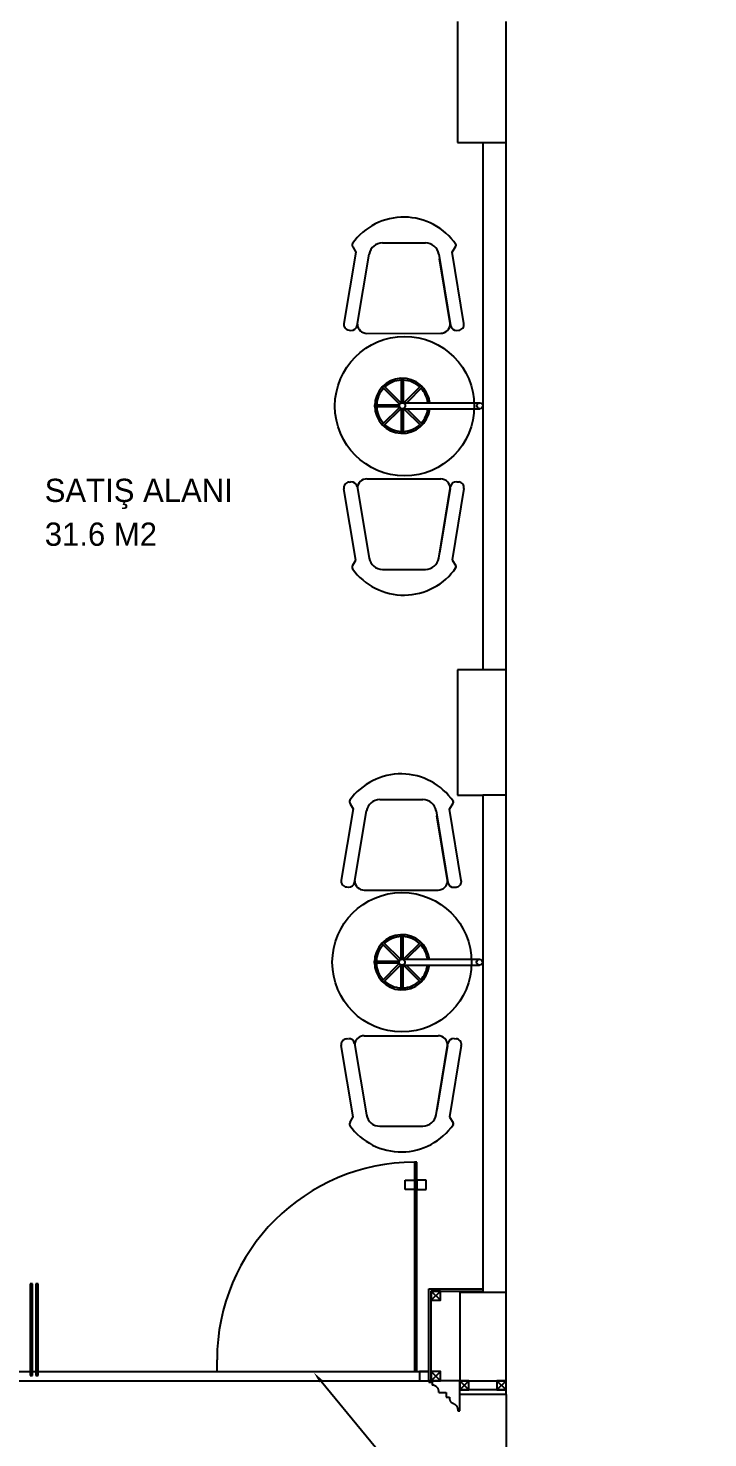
# Model space of a CAD drawing. Header units: millimetres. Extents: x 1580 to 2842, y 76 to 1709.
# Drawn here: x 2075 to 2368, y 628 to 1235 of the extents above; entities that cross this region are included whole.
import ezdxf

# ---------------------------------------------------------------- set-up
doc = ezdxf.new("R2010")
doc.units = ezdxf.units.MM
doc.header["$LTSCALE"] = 20
doc.header["$MEASUREMENT"] = 0
doc.layers.add('2D$Annotation$Sheet', color=143, linetype='Continuous')

msp = doc.modelspace()

# ---------------------------------------------------------------- linework, layer by layer
at = {"layer": '2D$Annotation$Sheet', "color": 0}
for p, q in [((2260.29, 1238.05), (2260.29, 1186.05)), ((2281.29, 1186.05), (2281.29, 1238.05)), ((2260.29, 1186.05), (2281.29, 1186.05)), ((2271.29, 1186.05), (2271.29, 959.05)), ((2281.29, 959.05), (2281.29, 1186.05)), ((2215.22, 1141.07, 0), (2216.56, 1138.8, 0)), ((2228.02, 1142.84, 0), (2237.31, 1142.83, 0)), ((2237.31, 1142.83, 0), (2246.59, 1142.82, 0)), ((2258.04, 1138.76, 0), (2259.59, 1141.35, 0)), ((2216.56, 1138.8, 0), (2211.42, 1108.12, 0)), ((2217.14, 1107.23, 0), (2222.3, 1138.01, 0)), ((2252.3, 1137.98, 0), (2257.4, 1107.19, 0)), ((2257.25, 1108.05, 0), (2252.64, 1135.9, 0)), ((2263.12, 1108.07, 0), (2258.04, 1138.76, 0)), ((2213.66, 1105.24, 0), (2214.48, 1105.17, 0)), ((2260.05, 1105.12, 0), (2260.88, 1105.19, 0)), ((2221.34, 1103.88, 0), (2253.12, 1103.92, 0)), ((2227.9, 1080.8), (2228.5, 1081.39)), ((2235.46, 1073.24), (2227.9, 1080.8)), ((2228.5, 1081.39), (2236.06, 1073.84)), ((2236.18, 1073.89), (2236.18, 1084.57)), ((2236.18, 1084.57), (2237.02, 1084.57)), ((2237.02, 1084.57), (2237.02, 1073.96)), ((2237.27, 1073.96), (2244.7, 1081.39)), ((2245.3, 1080.8), (2238.47, 1073.96)), ((2244.7, 1081.39), (2245.3, 1080.8)), ((2224.72, 1072.27), (2224.72, 1073.12)), ((2224.72, 1073.12), (2235.41, 1073.12)), ((2235.41, 1072.27), (2224.72, 1072.27)), ((2227.9, 1064.6), (2235.46, 1072.15)), ((2236.06, 1071.55), (2228.5, 1064)), ((2236.18, 1060.82), (2236.18, 1071.5)), ((2236.6, 1073.96), (2269.99, 1073.96)), ((2236.6, 1071.43), (2269.99, 1071.43)), ((2237.02, 1071.43), (2237.02, 1060.82)), ((2244.7, 1064), (2237.27, 1071.43)), ((2238.47, 1071.43), (2245.3, 1064.6)), ((2228.5, 1064), (2227.9, 1064.6)), ((2245.3, 1064.6), (2244.7, 1064)), ((2237.02, 1060.82), (2236.18, 1060.82)), ((2213.66, 1039.87, 0), (2214.48, 1039.94, 0)), ((2217.14, 1037.88, 0), (2222.3, 1007.1, 0)), ((2221.34, 1041.23, 0), (2253.12, 1041.19, 0)), ((2252.3, 1007.13, 0), (2257.4, 1037.92, 0)), ((2260.05, 1039.99, 0), (2260.88, 1039.92, 0)), ((2216.56, 1006.3, 0), (2211.42, 1036.99, 0)), ((2257.25, 1037.05, 0), (2252.64, 1009.2, 0)), ((2263.12, 1037.04, 0), (2258.04, 1006.35, 0)), ((2215.22, 1004.03, 0), (2216.56, 1006.3, 0)), ((2228.02, 1002.26, 0), (2237.31, 1002.27, 0)), ((2237.31, 1002.27, 0), (2246.59, 1002.28, 0)), ((2258.04, 1006.35, 0), (2259.59, 1003.76, 0)), ((2281.29, 959.05), (2260.29, 959.05)), ((2260.29, 959.05), (2260.29, 905.05)), ((2281.29, 905.05), (2281.29, 959.05)), ((2260.29, 905.05), (2271.29, 905.05)), ((2271.29, 905.05), (2271.29, 691.05)), ((2281.29, 905.05), (2271.29, 905.05)), ((2281.29, 691.05), (2281.29, 905.05)), ((2215.43, 899.13, 0), (2210.29, 868.45, 0)), ((2214.09, 901.4, 0), (2215.43, 899.13, 0)), ((2216.01, 867.56, 0), (2221.17, 898.34, 0)), ((2226.89, 903.17, 0), (2236.17, 903.16, 0)), ((2236.17, 903.16, 0), (2245.46, 903.15, 0)), ((2251.16, 898.31, 0), (2256.26, 867.51, 0)), ((2256.91, 899.09, 0), (2258.45, 901.68, 0)), ((2261.99, 868.39, 0), (2256.91, 899.09, 0)), ((2256.12, 868.38, 0), (2251.51, 896.23, 0)), ((2212.52, 865.56, 0), (2213.35, 865.49, 0)), ((2220.21, 864.21, 0), (2251.99, 864.25, 0)), ((2258.92, 865.45, 0), (2259.74, 865.51, 0)), ((2236.03, 834.36), (2236.03, 845.04)), ((2236.03, 845.04), (2236.87, 845.04)), ((2236.87, 845.04), (2236.87, 834.43)), ((2227.75, 841.26), (2228.35, 841.86)), ((2235.31, 833.71), (2227.75, 841.26)), ((2228.35, 841.86), (2235.91, 834.31)), ((2237.12, 834.43), (2244.55, 841.86)), ((2245.15, 841.26), (2238.32, 834.43)), ((2244.55, 841.86), (2245.15, 841.26)), ((2224.57, 832.74), (2224.57, 833.58)), ((2224.57, 833.58), (2235.26, 833.58)), ((2235.26, 832.74), (2224.57, 832.74)), ((2227.75, 825.06), (2235.31, 832.62)), ((2235.91, 832.02), (2228.35, 824.47)), ((2236.03, 821.28), (2236.03, 831.97)), ((2236.45, 834.43), (2269.84, 834.43)), ((2236.45, 831.9), (2269.84, 831.9)), ((2236.87, 831.9), (2236.87, 821.28)), ((2244.55, 824.47), (2237.12, 831.9)), ((2238.32, 831.9), (2245.15, 825.06)), ((2228.35, 824.47), (2227.75, 825.06)), ((2236.87, 821.28), (2236.03, 821.28)), ((2245.15, 825.06), (2244.55, 824.47)), ((2220.21, 801.55, 0), (2251.99, 801.51, 0)), ((2215.43, 766.63, 0), (2210.29, 797.31, 0)), ((2212.52, 800.2, 0), (2213.35, 800.27, 0)), ((2216.01, 798.2, 0), (2221.17, 767.42, 0)), ((2251.16, 767.46, 0), (2256.26, 798.25, 0)), ((2256.12, 797.38, 0), (2251.51, 769.53, 0)), ((2261.99, 797.37, 0), (2256.91, 766.67, 0)), ((2258.92, 800.31, 0), (2259.74, 800.25, 0)), ((2214.09, 764.36, 0), (2215.43, 766.63, 0)), ((2256.91, 766.67, 0), (2258.45, 764.08, 0)), ((2226.89, 762.59, 0), (2236.17, 762.6, 0)), ((2236.17, 762.6, 0), (2245.46, 762.61, 0)), ((2242.82, 747.05), (2241.82, 747.05)), ((2241.82, 747.05), (2241.82, 657.05)), ((2242.82, 657.05), (2242.82, 747.05)), ((2237.82, 735.33), (2237.82, 739.33)), ((2237.82, 739.33), (2241.82, 739.33)), ((2241.82, 735.33), (2237.82, 735.33)), ((2241.82, 739.33), (2241.82, 735.33)), ((2242.82, 739.33), (2242.82, 735.33)), ((2246.82, 739.33), (2242.82, 739.33)), ((2242.82, 735.33), (2246.82, 735.33)), ((2246.82, 735.33), (2246.82, 739.33)), ((2077.39, 694.79), (2076.39, 694.79)), ((2076.39, 694.79), (2076.39, 655.29)), ((2077.39, 655.29), (2077.39, 694.79)), ((2079.8, 694.79), (2078.8, 694.79)), ((2078.8, 694.79), (2078.8, 655.29)), ((2079.8, 655.29), (2079.8, 694.79)), ((2247.97, 653.05), (2247.97, 692.65)), ((2247.97, 692.65), (2271.29, 692.65)), ((2248.97, 691.65), (2252.97, 687.65)), ((2252.97, 691.65), (2248.97, 687.65)), ((2248.97, 653.05), (2248.97, 691.65)), ((2248.97, 691.65), (2271.29, 691.65)), ((2281.29, 691.05), (2261.29, 691.05)), ((2261.29, 691.05), (2261.29, 653.05)), ((2281.29, 653.05), (2281.29, 691.05)), ((2156.82, 657.05), (2156.82, 662.05)), ((2070.6, 657.05), (2247.97, 657.05)), ((2241.82, 657.05), (2242.82, 657.05)), ((2247.97, 657.05), (2243.97, 657.05)), ((2243.97, 657.05), (2243.97, 653.05)), ((2248.97, 657.05), (2252.97, 653.05)), ((2252.97, 657.05), (2248.97, 653.05)), ((2069.6, 653.05), (2247.97, 653.05)), ((2076.39, 655.29), (2077.39, 655.29)), ((2078.8, 655.29), (2079.8, 655.29)), ((2261.29, 653.05), (2247.97, 653.05)), ((2247.97, 653.05), (2247.97, 652.36)), ((2247.97, 652.36), (2249.48, 652.36)), ((2249.48, 652.36), (2249.48, 651.1)), ((2261.29, 640.05), (2261.29, 653.05)), ((2261.29, 653.05), (2265.29, 649.05)), ((2265.29, 653.05), (2261.29, 649.05)), ((2261.29, 653.05), (2281.29, 653.05)), ((2277.29, 653.05), (2281.29, 649.05)), ((2281.29, 653.05), (2277.29, 649.05)), ((2252.36, 647.96), (2255.43, 647.96)), ((2255.43, 647.96), (2255.43, 645.9)), ((2255.43, 645.9), (2256.91, 645.9)), ((2256.91, 645.9), (2256.9, 645.77)), ((2256.9, 645.77), (2256.9, 645.63)), ((2256.9, 645.63), (2256.9, 645.57)), ((2256.9, 645.57), (2256.9, 645.5)), ((2256.9, 645.5), (2256.91, 645.44)), ((2256.91, 645.44), (2256.91, 645.37)), ((2256.91, 645.37), (2256.92, 645.3)), ((2256.92, 645.3), (2256.92, 645.24)), ((2256.92, 645.24), (2256.93, 645.17)), ((2256.93, 645.17), (2256.94, 645.11)), ((2256.94, 645.11), (2256.95, 645.04)), ((2256.95, 645.04), (2256.96, 644.98)), ((2256.96, 644.98), (2256.98, 644.91)), ((2256.98, 644.91), (2256.99, 644.85)), ((2256.99, 644.85), (2257.01, 644.79)), ((2257.01, 644.79), (2257.02, 644.74)), ((2257.02, 644.74), (2257.04, 644.68)), ((2257.04, 644.68), (2257.05, 644.63)), ((2257.05, 644.63), (2257.07, 644.57)), ((2257.07, 644.57), (2257.09, 644.52)), ((2257.09, 644.52), (2257.11, 644.47)), ((2257.11, 644.47), (2257.14, 644.42)), ((2257.14, 644.42), (2257.16, 644.36)), ((2257.16, 644.36), (2257.19, 644.31)), ((2257.19, 644.31), (2257.21, 644.26)), ((2257.21, 644.26), (2257.24, 644.21)), ((2257.24, 644.21), (2257.27, 644.16)), ((2257.27, 644.16), (2257.29, 644.14)), ((2257.29, 644.14), (2257.3, 644.11)), ((2257.3, 644.11), (2257.32, 644.09)), ((2257.32, 644.09), (2257.34, 644.07)), ((2257.34, 644.07), (2257.36, 644.04)), ((2257.36, 644.04), (2257.38, 644.02)), ((2257.38, 644.02), (2257.4, 643.99)), ((2257.4, 643.99), (2257.42, 643.96)), ((2257.42, 643.96), (2257.45, 643.94)), ((2257.45, 643.94), (2257.48, 643.91)), ((2257.48, 643.91), (2257.5, 643.88)), ((2257.5, 643.88), (2257.53, 643.85)), ((2257.53, 643.85), (2257.56, 643.83)), ((2257.56, 643.83), (2257.59, 643.8)), ((2257.59, 643.8), (2257.62, 643.78)), ((2257.62, 643.78), (2257.65, 643.75)), ((2257.65, 643.75), (2257.68, 643.73)), ((2257.68, 643.73), (2257.72, 643.71)), ((2257.72, 643.71), (2257.75, 643.68)), ((2257.75, 643.68), (2257.78, 643.66)), ((2257.78, 643.66), (2257.81, 643.64)), ((2257.81, 643.64), (2257.85, 643.62)), ((2257.85, 643.62), (2257.91, 643.58)), ((2257.91, 643.58), (2257.98, 643.55)), ((2257.98, 643.55), (2258.04, 643.52)), ((2258.04, 643.52), (2258.11, 643.48)), ((2258.11, 643.48), (2258.57, 643.28)), ((2258.57, 643.28), (2258.65, 643.24)), ((2258.65, 643.24), (2258.73, 643.2)), ((2258.73, 643.2), (2258.79, 643.17)), ((2281.29, 649.05), (2261.29, 649.05)), ((2281.29, 647.05), (2261.29, 647.05)), ((2281.29, 647.05), (2281.29, 649.05)), ((2281.29, 647.05), (2281.29, 219.05)), ((2258.79, 643.17), (2258.85, 643.13)), ((2258.85, 643.13), (2258.91, 643.1)), ((2258.91, 643.1), (2258.97, 643.06)), ((2258.97, 643.06), (2259.09, 642.98)), ((2259.09, 642.98), (2259.2, 642.9)), ((2259.2, 642.9), (2259.33, 642.81)), ((2259.33, 642.81), (2259.45, 642.72)), ((2259.45, 642.72), (2259.51, 642.67)), ((2259.51, 642.67), (2259.56, 642.62)), ((2259.56, 642.62), (2259.62, 642.57)), ((2259.62, 642.57), (2259.67, 642.52)), ((2259.67, 642.52), (2259.71, 642.48)), ((2259.71, 642.48), (2259.75, 642.44)), ((2259.75, 642.44), (2259.78, 642.4)), ((2259.78, 642.4), (2259.82, 642.36)), ((2259.82, 642.36), (2259.85, 642.32)), ((2259.85, 642.32), (2259.88, 642.28)), ((2259.88, 642.28), (2259.92, 642.24)), ((2259.92, 642.24), (2259.94, 642.19)), ((2259.94, 642.19), (2259.96, 642.16)), ((2259.96, 642.16), (2259.98, 642.14)), ((2259.98, 642.14), (2260, 642.11)), ((2260, 642.11), (2260.01, 642.08)), ((2260.01, 642.08), (2260.04, 642.02)), ((2260.04, 642.02), (2260.07, 641.95)), ((2260.07, 641.95), (2260.1, 641.89)), ((2260.1, 641.89), (2260.13, 641.83)), ((2260.13, 641.83), (2260.17, 641.71)), ((2260.17, 641.71), (2260.22, 641.59)), ((2260.22, 641.59), (2260.26, 641.47)), ((2260.26, 641.47), (2260.3, 641.34)), ((2260.3, 641.34), (2260.32, 641.28)), ((2260.32, 641.28), (2260.33, 641.22)), ((2260.33, 641.22), (2260.35, 641.15)), ((2260.35, 641.15), (2260.37, 641.08)), ((2260.37, 641.08), (2260.38, 641.01)), ((2260.38, 641.01), (2260.4, 640.93)), ((2260.4, 640.93), (2260.42, 640.79)), ((2260.42, 640.79), (2260.44, 640.64)), ((2260.44, 640.64), (2260.45, 640.49)), ((2260.45, 640.49), (2260.48, 640.05)), ((2260.48, 640.05), (2261.29, 640.05))]:
    msp.add_line(p, q, dxfattribs=at)
for points in [[(2248.97, 687.65), (2252.97, 687.65), (2252.97, 691.65), (2248.97, 691.65)], [(2248.97, 653.05), (2252.97, 653.05), (2252.97, 657.05), (2248.97, 657.05)], [(2261.29, 649.05), (2265.29, 649.05), (2265.29, 653.05), (2261.29, 653.05)], [(2277.29, 649.05), (2281.29, 649.05), (2281.29, 653.05), (2277.29, 653.05)]]:
    msp.add_lwpolyline(points, close=True, dxfattribs=at)
at = {"layer": '2D$Annotation$Sheet', "color": 0, "extrusion": (0, 0, -1)}
msp.add_lwpolyline([(-2201.6, 652.78), (-2240.38, 605.76), (-2368.14, 605.76)], dxfattribs=at)
at = {"layer": '2D$Annotation$Sheet', "color": 0}
for centre, radius in [((2237.59, 1072.55), 30), ((2236.6, 1072.7), 1.27), ((2269.99, 1072.7), 1.27), ((2236.45, 833.16), 30), ((2236.45, 833.16), 1.27), ((2269.84, 833.16), 1.27)]:
    msp.add_circle(centre, radius, dxfattribs=at)
for centre, radius, start, end in [((2237.23, 1126.67, 0), 27.24, 34.38385, 144.26847), ((2216.64, 1141.92, 0), 1.65, 156.70647, 210.63271), ((2228.02, 1137.05, 0), 5.79, 89.94079, 170.48001), ((2246.58, 1137.03, 0), 5.79, 9.40158, 89.94079), ((2258.73, 1141.86, 0), 0.993, 329.1669, 21.66802), ((2213.87, 1107.71, 0), 2.48, 170.48001, 265.17605), ((2214.69, 1107.64, 0), 2.48, 265.17605, 350.48001), ((2221.31, 1107.94, 0), 4.06, 181.40553, 270.50896), ((2253.11, 1108.06, 0), 4.14, 270.07384, 359.94079), ((2259.84, 1107.59, 0), 2.48, 189.40158, 274.70554), ((2260.67, 1107.66, 0), 2.48, 274.70554, 9.40158), ((2236.6, 1072.7), 11.88, 6.12018, 353.87982), ((2236.6, 1072.7), 11.04, 137.19252, 177.80748), ((2236.6, 1072.7), 11.04, 92.19252, 132.80748), ((2236.6, 1072.7), 11.04, 47.19252, 87.80748), ((2236.6, 1072.7), 11.04, 6.59047, 42.80748), ((2236.6, 1072.7), 11.04, 182.19252, 222.80748), ((2236.6, 1072.7), 11.04, 317.19252, 353.40953), ((2236.6, 1072.7), 11.04, 227.19252, 267.80748), ((2236.6, 1072.7), 11.04, 272.19252, 312.80748), ((2213.87, 1037.4, 0), 2.48, 94.82395, 189.51999), ((2214.69, 1037.47, 0), 2.48, 9.51999, 94.82395), ((2221.31, 1037.16, 0), 4.06, 89.49104, 178.59447), ((2253.11, 1037.05, 0), 4.14, 0.05921, 89.92616), ((2259.84, 1037.51, 0), 2.48, 85.29446, 170.59842), ((2260.67, 1037.45, 0), 2.48, 350.59842, 85.29446), ((2216.64, 1003.19, 0), 1.65, 149.36729, 203.29353), ((2237.23, 1018.44, 0), 27.24, 215.73153, 325.61615), ((2228.02, 1008.06, 0), 5.79, 189.51999, 270.05921), ((2246.58, 1008.07, 0), 5.79, 270.05921, 350.59842), ((2258.73, 1003.25, 0), 0.993, 338.33198, 30.8331), ((2236.1, 886.99, 0), 27.24, 34.38385, 144.26847), ((2215.51, 902.24, 0), 1.65, 156.70647, 210.63271), ((2226.88, 897.38, 0), 5.79, 89.94079, 170.48001), ((2245.45, 897.36, 0), 5.79, 9.40158, 89.94079), ((2257.6, 902.19, 0), 0.993, 329.1669, 21.66802), ((2212.73, 868.04, 0), 2.48, 170.48001, 265.17605), ((2220.17, 868.27, 0), 4.06, 181.40553, 270.50896), ((2251.98, 868.39, 0), 4.14, 270.07384, 359.94079), ((2259.54, 867.99, 0), 2.48, 274.70554, 9.40158), ((2213.56, 867.97, 0), 2.48, 265.17605, 350.48001), ((2258.71, 867.92, 0), 2.48, 189.40158, 274.70554), ((2236.45, 833.16), 11.88, 6.12018, 353.87982), ((2236.45, 833.16), 11.04, 92.19252, 132.80748), ((2236.45, 833.16), 11.04, 47.19252, 87.80748), ((2236.45, 833.16), 11.04, 137.19252, 177.80748), ((2236.45, 833.16), 11.04, 6.59047, 42.80748), ((2236.45, 833.16), 11.04, 182.19252, 222.80748), ((2236.45, 833.16), 11.04, 317.19252, 353.40953), ((2236.45, 833.16), 11.04, 227.19252, 267.80748), ((2236.45, 833.16), 11.04, 272.19252, 312.80748), ((2220.17, 797.49, 0), 4.06, 89.49104, 178.59447), ((2251.98, 797.38, 0), 4.14, 0.05921, 89.92616), ((2212.73, 797.72, 0), 2.48, 94.82395, 189.51999), ((2213.56, 797.79, 0), 2.48, 9.51999, 94.82395), ((2258.71, 797.84, 0), 2.48, 85.29446, 170.59842), ((2259.54, 797.77, 0), 2.48, 350.59842, 85.29446), ((2226.88, 768.38, 0), 5.79, 189.51999, 270.05921), ((2245.45, 768.4, 0), 5.79, 270.05921, 350.59842), ((2215.51, 763.52, 0), 1.65, 149.36729, 203.29353), ((2236.1, 778.77, 0), 27.24, 215.73153, 325.61615), ((2257.6, 763.57, 0), 0.993, 338.33198, 30.8331), ((2241.82, 662.05), 85, 90, 180), ((2249.53, 648.25), 2.85, 354.10828, 91.08275)]:
    msp.add_arc(centre, radius, start, end, dxfattribs=at)
at = {"layer": '2D$Annotation$Sheet', "color": 0, "extrusion": (0, 0, -1)}
msp.add_solid([(-2202.23, 653.3), (-2198.48, 656.56), (-2200.97, 652.26)], dxfattribs=at)

# ---------------------------------------------------------------- texts
at = {"layer": '2D$Annotation$Sheet', "color": 0}
for s, p in [('SATIŞ ALANI', (2082.61, 1031.28)), ('31.6 M2', (2082.65, 1012.43))]:
    msp.add_text(s, height=10, dxfattribs=at).set_placement(p)

doc.saveas('drawing.dxf')
